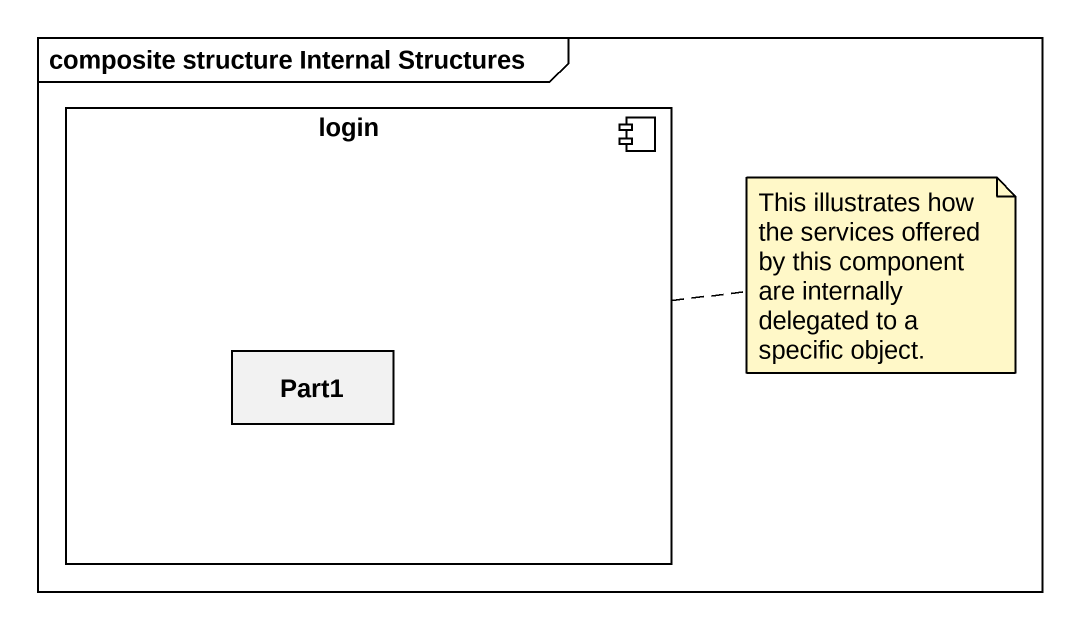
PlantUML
@startuml
mainframe composite structure Internal Structures
component login {
  rectangle Part1
}
note right of login : This illustrates how the services offered by this component are internally delegated to a specific object.
@enduml
